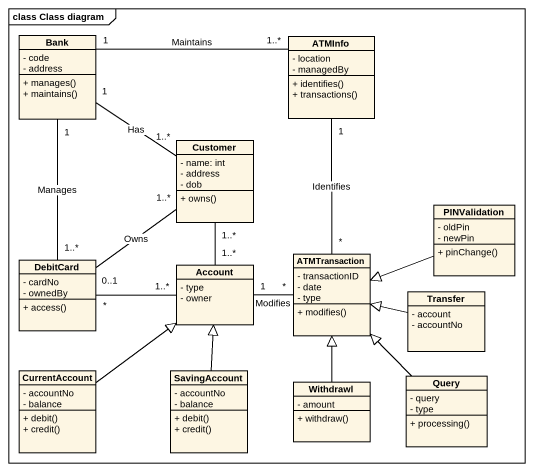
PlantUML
@startuml
mainframe class Class diagram
hide circle
hide empty members
skinparam classAttributeIconSize 0
class Bank {
  - code
  - address
  + manages()
  + maintains()
}
class ATMInfo {
  - location
  - managedBy
  + identifies()
  + transactions()
}
class Customer {
  - name: int
  - address
  - dob
  + owns()
}
class PINValidation {
  - oldPin
  - newPin
  + pinChange()
}
class DebitCard {
  - cardNo
  - ownedBy
  + access()
}
class Account {
  - type
  - owner
}
class ATMTransaction {
  - transactionID
  - date
  - type
  + modifies()
}
class Transfer {
  - account
  - accountNo
}
class CurrentAccount {
  - accountNo
  - balance
  + debit()
  + credit()
}
class SavingAccount {
  - accountNo
  - balance
  + debit()
  + credit()
}
class Withdrawl {
  - amount
  + withdraw()
}
class Query {
  - query
  - type
  + processing()
}
Bank "1" -right- "1..*" ATMInfo : Maintains
Bank "1" -- "1..*" Customer : Has
ATMInfo "1" -- "*" ATMTransaction : Identifies
PINValidation -left-|> ATMTransaction
DebitCard "1..*" -up- "1" Bank : Manages
DebitCard "0..1" -up- "1..*" Customer : Owns
DebitCard "*" -right- "1..*" Account
Account "1..*" -up- "1..*" Customer
Account "1" -right- "*" ATMTransaction : Modifies
Transfer -left-|> ATMTransaction
CurrentAccount -up-|> Account
SavingAccount -up-|> Account
Withdrawl -up-|> ATMTransaction
Query -up-|> ATMTransaction
@enduml
